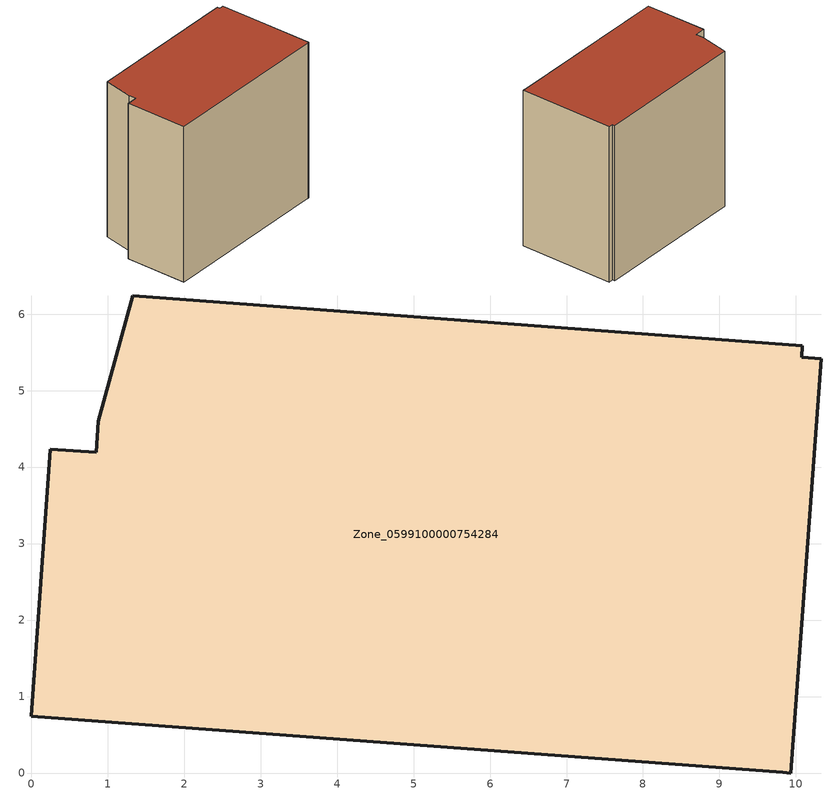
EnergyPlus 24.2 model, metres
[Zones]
Zone_0599100000754284
 floor ground (C_G): 10.33,5.42 9.93,0 9.88,0 9.82,0.01 0,0.74 0.25,4.24 0.85,4.19 0.88,4.6 1.33,6.24 10.08,5.58 10.07,5.44 z0
 wall outside (C_F): 0.25,4.24 0,0.74 9.82,0.01 9.88,0 9.93,0 10.33,5.42 10.07,5.44 10.08,5.58 1.33,6.24 0.88,4.6 0.85,4.19 0.25,4.24 z0:9.1
 roof outside (C_R): 10.08,5.58 1.33,6.24 0.88,4.6 0.85,4.19 0.25,4.24 0,0.74 9.82,0.01 9.88,0 9.93,0 10.33,5.42 10.07,5.44 z9.1
[BUILDING]
Pand.0599100000754284: North Axis=0; Terrain=City; Loads Convergence Tolerance Value=0.04; Temperature Convergence Tolerance Value=0.4; Solar Distribution=FullExterior; Maximum Number of Warmup Days=25; Minimum Number of Warmup Days=1
[Site:Location]
Rotterdam.The.Hague.AP_ZH_NLD Design_Conditions: Latitude=51.96; Longitude=4.45; Time Zone=1; Elevation=-4.5
[SITE:GROUNDTEMPERATURE:BUILDINGSURFACE]
18, 18, 18, 18, 18, 18, 18, 18, 18, 18, 18, 18
[MATERIAL] Thermal Absorptance=0.9; Solar Absorptance=0.7; Visible Absorptance=0.7
Name | Roughness | Thickness | Conductivity | Density | Specific Heat
G.TC.2006-2014 | MediumSmooth | 0.15 | 0.06 | 540 | 1210
F.TC.2006-2014 | Rough | 0.3 | 0.12 | 1920 | 840
R.TC.2006-2014 | MediumRough | 0.2 | 0.08 | 1500 | 1000
[CONSTRUCTION]
C_G: G.TC.2006-2014
C_F: F.TC.2006-2014
C_R: R.TC.2006-2014
[ZONE]
Zone_0599100000754284: Type=1; Multiplier=1; Ceiling Height=Autocalculate; Volume=Autocalculate; Floor Area=autocalculate; Part of Total Floor Area=Yes
[ZONEINFILTRATION:DESIGNFLOWRATE]
Infil_Zone_0599100000754284: Zone or ZoneList or Space or SpaceList=Zone_0599100000754284; Schedule=AlwaysOn; Design Flow Rate Calculation Method=Flow/Area; Flow Rate per Floor Area=0.0015; Constant Term Coefficient=1; Temperature Term Coefficient=0; Velocity Term Coefficient=0; Velocity Squared Term Coefficient=0
[HVACTEMPLATE:ZONE:IDEALLOADSAIRSYSTEM]
Zone_0599100000754284: Maximum Heating Supply Air Temperature=50; Minimum Cooling Supply Air Temperature=13; Maximum Heating Supply Air Humidity Ratio=0.0156; Minimum Cooling Supply Air Humidity Ratio=0.0077; Heating Limit=NoLimit; Cooling Limit=NoLimit; Dehumidification Control Type=ConstantSensibleHeatRatio; Cooling Sensible Heat Ratio=0.7; Dehumidification Setpoint=60; Humidification Control Type=None; Humidification Setpoint=30; Outdoor Air Method=None; Outdoor Air Flow Rate per Person=0.00944; Outdoor Air Flow Rate per Zone Floor Area=0; Outdoor Air Flow Rate per Zone=0; Demand Controlled Ventilation Type=None; Outdoor Air Economizer Type=NoEconomizer; Heat Recovery Type=None; Sensible Heat Recovery Effectiveness=0.7; Latent Heat Recovery Effectiveness=0.65
[ZONECONTROL:THERMOSTAT]
ThermostatControl_Zone_0599100000754284: Zone or ZoneList=Zone_0599100000754284; Control Type Schedule=DualSetpointControlType; Control 1=Thermostat_Zone_0599100000754284; Temperature Difference Between Cutout And Setpoint=0
[THERMOSTATSETPOINT:DUALSETPOINT]
Thermostat_Zone_0599100000754284: Heating Setpoint Temperature Schedule=HeatingSetpoint_Zone_0599100000754284; Cooling Setpoint Temperature Schedule=CoolingSetpoint_Zone_0599100000754284
[SCHEDULE:COMPACT]
HeatingSetpoint_Zone_0599100000754284: Through: 12/31, For: AllDays, Until: 24:00, 21
CoolingSetpoint_Zone_0599100000754284: Through: 12/31, For: AllDays, Until: 24:00, 24
DualSetpointControlType: Through: 12/31, For: AllDays, Until: 24:00, 4
AlwaysOn: Through: 12/31, For: AllDays, Until: 24:00, 1
